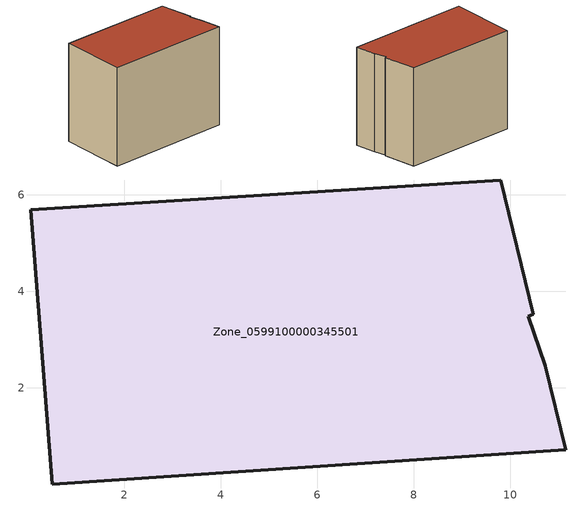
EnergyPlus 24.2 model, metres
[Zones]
Zone_0599100000345501
 floor ground (C_G): 9.8,6.31 10.47,3.52 10.38,3.49 10.73,2.46 11.15,0.72 0.51,0.01 0.07,5.7 z0
 wall outside (C_F): 9.8,6.31 0.07,5.7 0.51,0.01 11.15,0.72 10.73,2.46 10.38,3.49 10.47,3.52 9.8,6.31 z0:8.66
 roof outside (C_R): 10.47,3.52 9.8,6.31 0.07,5.7 0.51,0.01 11.15,0.72 10.73,2.46 10.38,3.49 z8.66
[BUILDING]
Pand.0599100000345501: North Axis=0; Terrain=City; Loads Convergence Tolerance Value=0.04; Temperature Convergence Tolerance Value=0.4; Solar Distribution=FullExterior; Maximum Number of Warmup Days=25; Minimum Number of Warmup Days=1
[Site:Location]
Rotterdam.The.Hague.AP_ZH_NLD Design_Conditions: Latitude=51.96; Longitude=4.45; Time Zone=1; Elevation=-4.5
[SITE:GROUNDTEMPERATURE:BUILDINGSURFACE]
18, 18, 18, 18, 18, 18, 18, 18, 18, 18, 18, 18
[MATERIAL] Thermal Absorptance=0.9; Solar Absorptance=0.7; Visible Absorptance=0.7
Name | Roughness | Thickness | Conductivity | Density | Specific Heat
G.TC.1992-2005 | MediumSmooth | 0.15 | 0.06 | 540 | 1210
F.TC.1992-2005 | Rough | 0.3 | 0.12 | 1920 | 840
R.TC.1992-2005 | MediumRough | 0.2 | 0.08 | 1500 | 1000
[CONSTRUCTION]
C_G: G.TC.1992-2005
C_F: F.TC.1992-2005
C_R: R.TC.1992-2005
[ZONE]
Zone_0599100000345501: Type=1; Multiplier=1; Ceiling Height=Autocalculate; Volume=Autocalculate; Floor Area=autocalculate; Part of Total Floor Area=Yes
[ZONEINFILTRATION:DESIGNFLOWRATE]
Infil_Zone_0599100000345501: Zone or ZoneList or Space or SpaceList=Zone_0599100000345501; Schedule=AlwaysOn; Design Flow Rate Calculation Method=Flow/Area; Flow Rate per Floor Area=0.0015; Constant Term Coefficient=1; Temperature Term Coefficient=0; Velocity Term Coefficient=0; Velocity Squared Term Coefficient=0
[HVACTEMPLATE:ZONE:IDEALLOADSAIRSYSTEM]
Zone_0599100000345501: Maximum Heating Supply Air Temperature=50; Minimum Cooling Supply Air Temperature=13; Maximum Heating Supply Air Humidity Ratio=0.0156; Minimum Cooling Supply Air Humidity Ratio=0.0077; Heating Limit=NoLimit; Cooling Limit=NoLimit; Dehumidification Control Type=ConstantSensibleHeatRatio; Cooling Sensible Heat Ratio=0.7; Dehumidification Setpoint=60; Humidification Control Type=None; Humidification Setpoint=30; Outdoor Air Method=None; Outdoor Air Flow Rate per Person=0.00944; Outdoor Air Flow Rate per Zone Floor Area=0; Outdoor Air Flow Rate per Zone=0; Demand Controlled Ventilation Type=None; Outdoor Air Economizer Type=NoEconomizer; Heat Recovery Type=None; Sensible Heat Recovery Effectiveness=0.7; Latent Heat Recovery Effectiveness=0.65
[ZONECONTROL:THERMOSTAT]
ThermostatControl_Zone_0599100000345501: Zone or ZoneList=Zone_0599100000345501; Control Type Schedule=DualSetpointControlType; Control 1=Thermostat_Zone_0599100000345501; Temperature Difference Between Cutout And Setpoint=0
[THERMOSTATSETPOINT:DUALSETPOINT]
Thermostat_Zone_0599100000345501: Heating Setpoint Temperature Schedule=HeatingSetpoint_Zone_0599100000345501; Cooling Setpoint Temperature Schedule=CoolingSetpoint_Zone_0599100000345501
[SCHEDULE:COMPACT]
HeatingSetpoint_Zone_0599100000345501: Through: 12/31, For: AllDays, Until: 24:00, 21
CoolingSetpoint_Zone_0599100000345501: Through: 12/31, For: AllDays, Until: 24:00, 24
DualSetpointControlType: Through: 12/31, For: AllDays, Until: 24:00, 4
AlwaysOn: Through: 12/31, For: AllDays, Until: 24:00, 1
